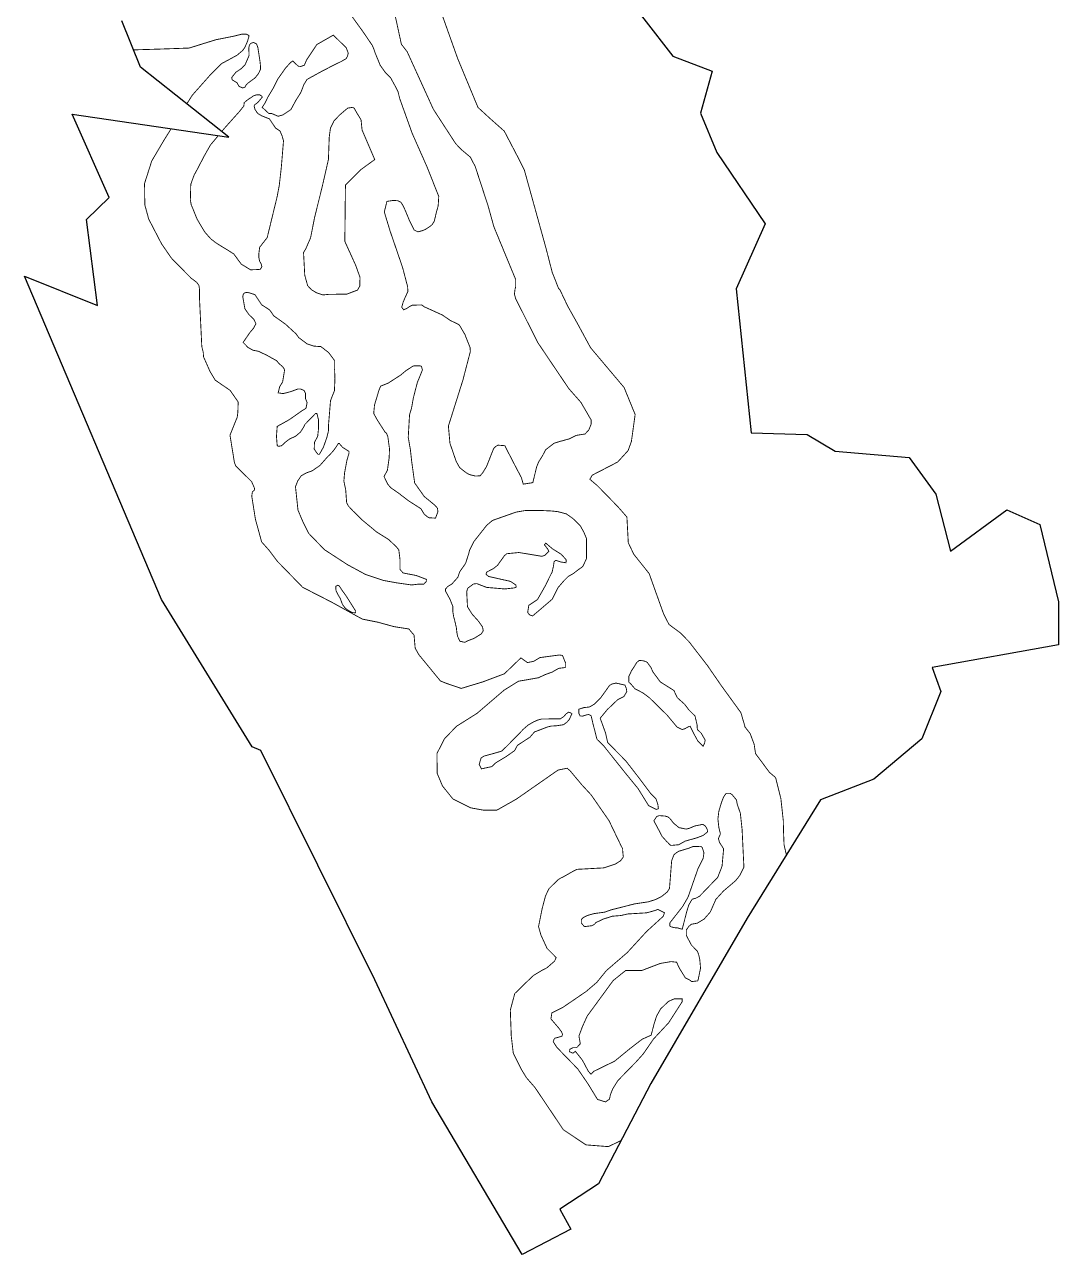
# Model space of a CAD drawing. Header units: metres. Extents: x 278692 to 280823, y 2053779 to 2057270.
# Drawn here: x 279631 to 280823, y 2053779 to 2055196 of the extents above; entities that cross this region are included whole.
import ezdxf

# ---------------------------------------------------------------- set-up
doc = ezdxf.new("R2010")
doc.units = ezdxf.units.M
doc.layers.add('MANGROOVE BUFFER ZONE', color=120, linetype='Continuous')
doc.layers.add('village', color=3, linetype='Continuous')

msp = doc.modelspace()

# ---------------------------------------------------------------- linework, layer by layer
at = {"layer": 'MANGROOVE BUFFER ZONE', "const_width": 1, "flags": 128}
for points in [[(280055.4, 2055218.8), (280065.2, 2055173.8), (280071.9, 2055165.1), (280102.1, 2055098.8), (280127.7, 2055059.4), (280133.9, 2055052.8), (280144.7, 2055043.7), (280150.3, 2055033), (280165.2, 2054987.4), (280171.9, 2054963.3), (280197, 2054902.6), (280197, 2054894.2), (280196.3, 2054891.9), (280195.5, 2054886), (280196.8, 2054881), (280222.4, 2054830.1), (280258.2, 2054777), (280272.2, 2054761.1), (280284, 2054740.8), (280283.9, 2054735.8), (280281.2, 2054729.2), (280277, 2054724.7), (280266.5, 2054723), (280259.2, 2054719.2), (280248, 2054716.1), (280241.3, 2054714.1), (280231.5, 2054706.5), (280227.8, 2054699.4), (280223.6, 2054692.8), (280221.2, 2054686.9), (280219.1, 2054678.4), (280216.7, 2054668.6), (280205.7, 2054666.9), (280203.5, 2054674.5), (280196.7, 2054687.4), (280184.4, 2054711.2), (280176.7, 2054711.8), (280174.2, 2054710.5), (280171.7, 2054708.2), (280168.4, 2054700), (280165.5, 2054692.5), (280163.1, 2054686.7), (280158.9, 2054679.9), (280155.9, 2054676.5), (280150.6, 2054676.2), (280145.7, 2054677.4), (280143.4, 2054678), (280139.7, 2054680.2), (280135.1, 2054683.7), (280132.2, 2054686.2), (280128.3, 2054693.3), (280121.2, 2054713.9), (280119.4, 2054733.8), (280136.1, 2054786.7), (280144.7, 2054819.7), (280144.4, 2054824.3), (280138.4, 2054839.4), (280132.2, 2054850), (280130, 2054851.5), (280121.6, 2054855.5), (280112.4, 2054861.8), (280091.5, 2054871.3), (280088.5, 2054873.4), (280077.7, 2054873.1), (280074.8, 2054871.6), (280071.3, 2054869.3), (280067.8, 2054867.8), (280065.6, 2054870.7), (280067.2, 2054876.5), (280069.6, 2054882.2), (280072.7, 2054888.9), (280072.4, 2054894.4), (280066.6, 2054916.5), (280052.2, 2054958.5), (280045.5, 2054980.5), (280048.5, 2054992.7), (280055.7, 2054993.8), (280060.9, 2054993.5), (280064.6, 2054991.8), (280067, 2054988), (280070.1, 2054981.4), (280074.1, 2054971.5), (280080, 2054959.7), (280084.2, 2054957.6), (280089, 2054958.8), (280092.7, 2054960.3), (280098.7, 2054964.2), (280100.8, 2054966.1), (280103, 2054969.7), (280104.2, 2054974.4), (280105.6, 2054980.4), (280107.6, 2054987.5), (280108.3, 2054998.4), (280094.8, 2055032.4), (280077.7, 2055071), (280063.3, 2055111.1), (280061.3, 2055119.2), (280058.5, 2055124.7), (280053, 2055134.8), (280046.6, 2055141.4), (280040.8, 2055149.5), (280037.4, 2055157.8), (280035, 2055163.6), (280033.6, 2055167.9), (280031.7, 2055172.4), (280021.6, 2055187.3), (280007.9, 2055206.3)], [(280509, 2054240), (280506.4, 2054251.2), (280505.8, 2054265.8), (280505.5, 2054279.1), (280502.7, 2054304.7), (280500.2, 2054314.4), (280496.6, 2054328.8), (280489.6, 2054334.7), (280473.5, 2054356.4), (280471.9, 2054367.1), (280467.3, 2054379.5), (280461.2, 2054387.2), (280461.1, 2054388.2), (280456.6, 2054403.6), (280433.6, 2054435.3), (280418.1, 2054457.8), (280396.9, 2054485.2), (280387.1, 2054495.3), (280373.8, 2054505.1), (280367.6, 2054517.1), (280357.5, 2054545.2), (280350.9, 2054563.8), (280333.1, 2054586.1), (280326.8, 2054599.4), (280325.2, 2054629), (280314.8, 2054640.9), (280291.3, 2054665), (280282.5, 2054672.5), (280285.2, 2054677.2), (280314.6, 2054692.4), (280326.6, 2054705.6), (280330.4, 2054716.1), (280334.7, 2054747.1), (280322, 2054778.2), (280283.3, 2054824.1), (280268.4, 2054851.6), (280257, 2054871.9), (280248, 2054890.8), (280246.4, 2054892.5), (280239.1, 2054910.9), (280232, 2054938.5), (280206.9, 2055029.1), (280198.4, 2055045.8), (280183.8, 2055073.7), (280168.1, 2055087.6), (280153.5, 2055101), (280130.1, 2055157.3), (280110.1, 2055213.4)], [(279756.4, 2055167.3), (279783.7, 2055168.1), (279820.5, 2055169.4), (279851.4, 2055179), (279872.5, 2055183.2), (279881.2, 2055185.4), (279886.4, 2055185.4), (279889.3, 2055183.9), (279889.3, 2055182.2), (279887.9, 2055177.6), (279886.5, 2055174.1), (279884.5, 2055169.8), (279882.2, 2055166.6), (279875.7, 2055161.1), (279857.8, 2055151.4), (279845.7, 2055139.4), (279824.1, 2055115), (279817.9, 2055105.2)], [(279858.2, 2055073.3), (279860.8, 2055076.5), (279878.5, 2055096.3), (279883.5, 2055102.5), (279884, 2055106.4), (279886.4, 2055108.6), (279890.1, 2055111.2), (279893.2, 2055113.2), (279894.9, 2055114.5), (279898.7, 2055115.6), (279901.7, 2055115.6), (279904.5, 2055113.8), (279904.7, 2055112.7), (279899.7, 2055106.7), (279896.2, 2055104.2), (279895.4, 2055102.7), (279896.4, 2055098.8), (279898.8, 2055095), (279899.9, 2055093.8), (279904.4, 2055091.2), (279913, 2055087.8), (279920.2, 2055077.2), (279925.3, 2055073.8), (279927.8, 2055067.8), (279929.3, 2055062.5), (279926.8, 2055032.1), (279924.4, 2055011), (279921.9, 2054997.9), (279910.5, 2054951), (279901.8, 2054939.8), (279900.9, 2054932.6), (279900.9, 2054927.9), (279901.8, 2054923.7), (279903.5, 2054920.7), (279904.4, 2054917.4), (279902.5, 2054914.4), (279898.1, 2054914.1), (279894.8, 2054914.1), (279891.6, 2054913.7), (279880.6, 2054920.4), (279872, 2054932.1), (279864.3, 2054937), (279857, 2054941.4), (279851.2, 2054945.1), (279845.4, 2054949.6), (279838.6, 2054957.3), (279835.6, 2054962.2), (279829.7, 2054972.2), (279824.8, 2054984.3), (279823, 2054988.5), (279821.9, 2054994.1), (279822.4, 2055012.4), (279826.6, 2055024), (279827.5, 2055025.1), (279838.2, 2055045.6), (279845.1, 2055057.7), (279854.2, 2055068.6)], [(279799.9, 2055076.6), (279791.6, 2055063.4), (279777.4, 2055039.3), (279769.1, 2055013.4), (279769.4, 2054988.8), (279773.9, 2054972.3), (279788.7, 2054943.8), (279800.1, 2054927.3), (279822.5, 2054904.5), (279829.3, 2054899.4), (279831.8, 2054895.9), (279832.5, 2054891), (279832.5, 2054879.9), (279835.1, 2054825.5), (279836.8, 2054818.6), (279837.1, 2054813.6), (279844.6, 2054796.7), (279850.5, 2054786.8), (279867.8, 2054774.9), (279877, 2054761.6), (279876.8, 2054752.8), (279876.5, 2054748.1), (279875.9, 2054743.9), (279872.9, 2054736.5), (279867.6, 2054723.3), (279872.7, 2054691.8), (279874.3, 2054687.9), (279892.6, 2054669.7), (279896, 2054661.8), (279895.5, 2054659.7), (279893.4, 2054658), (279892.7, 2054653.1), (279896.9, 2054626.5), (279904.1, 2054600.3), (279912.9, 2054590.4), (279922, 2054578.2), (279951.4, 2054548), (279984.6, 2054531), (280020.1, 2054511.4), (280038.5, 2054507.7), (280056.6, 2054502.7), (280073.8, 2054500), (280079.8, 2054492.9), (280081.1, 2054477.9), (280085.3, 2054470.4), (280110.2, 2054440.1), (280116.9, 2054437.4), (280134.2, 2054431.5), (280159, 2054439), (280184, 2054448.4), (280203, 2054466.7), (280210.5, 2054461.3), (280217.7, 2054462.7), (280224.8, 2054467), (280247.1, 2054470), (280250.9, 2054469.5), (280254.3, 2054461.3), (280254.2, 2054455.6), (280246.5, 2054454.6), (280239.2, 2054450.4), (280231, 2054447.4), (280223.2, 2054443.8), (280212.5, 2054441.9), (280200.2, 2054439.8), (280183.5, 2054429.4), (280152.6, 2054402.9), (280128.8, 2054387.9), (280115, 2054373.6), (280106.2, 2054356.5), (280106.5, 2054333.6), (280112.5, 2054319.2), (280124.7, 2054304), (280145, 2054293.9), (280160.5, 2054291.1), (280175.1, 2054291.1), (280197.7, 2054303.9), (280245.8, 2054337.4), (280256.3, 2054339.5), (280259.6, 2054336.7), (280273.1, 2054320.6), (280284, 2054308.8), (280304.5, 2054279.2), (280317.7, 2054251.8), (280320.2, 2054246.9), (280320.6, 2054241.5), (280321.1, 2054237.3), (280318, 2054233), (280311.9, 2054229.1), (280298.7, 2054224.7), (280267.5, 2054223), (280261.4, 2054219.8), (280252.1, 2054214.5), (280248.7, 2054212.9), (280245.6, 2054210.8), (280235.4, 2054200.8), (280231.4, 2054192.5), (280227.6, 2054178.2), (280223.3, 2054157), (280226.1, 2054147.3), (280233.1, 2054132), (280243.7, 2054121.3), (280241.7, 2054117.1), (280233, 2054109.6), (280227.2, 2054106.6), (280217.7, 2054100.9), (280206.3, 2054090.1), (280195.9, 2054079.8), (280190.8, 2054060.8), (280191.9, 2054030.7), (280194.2, 2054011.2), (280203.6, 2053992.4), (280209.3, 2053983), (280219.3, 2053971.5), (280251.9, 2053923), (280278, 2053905.5), (280303.9, 2053903.5), (280318.5, 2053910.6)]]:
    msp.add_lwpolyline(points, dxfattribs=at)
for points in [[(280001.5, 2055157.2), (279996.4, 2055154.2), (279986, 2055149.1), (279974, 2055142.9), (279959.4, 2055134.9), (279956.4, 2055133.2), (279953, 2055127.7), (279949.1, 2055117.9), (279943.5, 2055109), (279937.8, 2055098.5), (279928.7, 2055092.4), (279923.1, 2055090.8), (279915.8, 2055093.9), (279912.4, 2055094), (279904.7, 2055101.1), (279908.2, 2055106.4), (279911.1, 2055112.6), (279917.5, 2055123.2), (279922.6, 2055133.5), (279931.7, 2055146.4), (279937.4, 2055152.7), (279940.1, 2055154.5), (279946.2, 2055148.5), (279949.2, 2055148.2), (279953.4, 2055149.7), (279955.9, 2055155.7), (279967.7, 2055173.4), (279986.7, 2055184.3), (280001.6, 2055169.8), (280004, 2055163.4), (280002.9, 2055159.6)], [(279899.9, 2055139.3), (279896.5, 2055135), (279887.9, 2055128.7), (279885.7, 2055126.1), (279884.9, 2055124.3), (279882.3, 2055123.4), (279878.1, 2055125.2), (279875.6, 2055129.5), (279870.1, 2055132.8), (279869.6, 2055135.5), (279874.3, 2055141.4), (279881, 2055146), (279885.2, 2055150.5), (279889.6, 2055160.8), (279889.3, 2055169.4), (279890, 2055172.9), (279891.8, 2055174.9), (279894.6, 2055175.8), (279898.1, 2055174.3), (279899.7, 2055170.2), (279902.2, 2055154.1), (279902.8, 2055148), (279902.7, 2055144.8), (279900.9, 2055140.9)], [(280017.2, 2054895), (280014.6, 2054890.5), (280006.6, 2054887.5), (280002.3, 2054885.8), (279981.5, 2054885.6), (279974.9, 2054884.9), (279967.1, 2054887.5), (279961.4, 2054891), (279957.1, 2054895.7), (279953.8, 2054907.6), (279952.4, 2054933.8), (279955, 2054938.1), (279960.5, 2054950.7), (279965.2, 2054974.5), (279973.9, 2055009.5), (279981.1, 2055041.1), (279982, 2055066.6), (279983.4, 2055077), (279987.4, 2055085.3), (279993.8, 2055092.1), (280003.3, 2055100.2), (280008, 2055100.9), (280010.6, 2055100.4), (280013.5, 2055095.2), (280018.7, 2055086.7), (280019.9, 2055074.9), (280034.5, 2055040.9), (280018.6, 2055029.4), (280000.7, 2055011.6), (280000, 2054946.6), (280012.5, 2054919.1), (280017.5, 2054905.2)], [(279988.3, 2054809.1), (279988.2, 2054798.5), (279988.6, 2054788.3), (279988, 2054774.5), (279983.5, 2054763.1), (279981.2, 2054735), (279981.2, 2054728.6), (279979.2, 2054720.3), (279977.6, 2054716), (279975.4, 2054709.6), (279972.1, 2054703.7), (279970.6, 2054701.2), (279969, 2054701.2), (279964.7, 2054707.1), (279965, 2054715), (279968.7, 2054722), (279969.6, 2054730.2), (279969.6, 2054741.2), (279967.8, 2054748.2), (279966.1, 2054748.2), (279963.1, 2054745.1), (279953.8, 2054735.5), (279952.6, 2054732.7), (279948.8, 2054726.8), (279943.1, 2054722), (279936.3, 2054718.9), (279931.2, 2054715), (279928.3, 2054712.2), (279926.7, 2054711), (279923.1, 2054710.4), (279922, 2054711.5), (279921.2, 2054722), (279922, 2054733.4), (279935.7, 2054741), (279942.3, 2054745.6), (279950.8, 2054751.6), (279955.2, 2054754.2), (279956.5, 2054760.8), (279954.6, 2054765.7), (279954.6, 2054771.8), (279953, 2054774.8), (279949.1, 2054776.5), (279945.8, 2054776.5), (279937.4, 2054773.4), (279933, 2054772.3), (279928.9, 2054771.2), (279923.1, 2054772.1), (279925, 2054779.4), (279928.3, 2054784.6), (279930.6, 2054798.8), (279928.3, 2054802.3), (279924.2, 2054805.7), (279921.4, 2054809.1), (279909.9, 2054815.5), (279900.1, 2054820.1), (279894.3, 2054821.1), (279888.4, 2054824.4), (279882.7, 2054830.2), (279890.8, 2054841.9), (279894.7, 2054846.5), (279897.5, 2054851.7), (279895.1, 2054856.8), (279889.6, 2054862.1), (279884.8, 2054868.9), (279882.3, 2054883.1), (279882.9, 2054885.6), (279884.1, 2054887.1), (279885.6, 2054887.6), (279887.9, 2054887.9), (279896.3, 2054885.3), (279898.9, 2054881.4), (279904.2, 2054873.5), (279910.6, 2054869.4), (279913.5, 2054867.4), (279918.1, 2054860.8), (279931.5, 2054851.3), (279944.1, 2054839.7), (279946.7, 2054835.9), (279955.1, 2054829.6), (279956.4, 2054828.6), (279964.1, 2054826), (279969.8, 2054825.5), (279972.3, 2054825.4), (279981.3, 2054818.6)], [(280088.3, 2054802.6), (280089.5, 2054798.5), (280083.6, 2054784), (280079, 2054766.3), (280076.9, 2054754.4), (280074.6, 2054746.8), (280073.1, 2054720.8), (280075.6, 2054706.5), (280077.1, 2054692.9), (280080.5, 2054668.3), (280091.5, 2054652.7), (280103.8, 2054642.6), (280106.8, 2054639.2), (280107.3, 2054634.9), (280104.5, 2054627.7), (280096.7, 2054628.2), (280091.7, 2054632), (280087.7, 2054638.6), (280073.6, 2054647.6), (280061.7, 2054656.7), (280053, 2054662.7), (280049.6, 2054666.7), (280045.2, 2054675.6), (280049.1, 2054683), (280051.1, 2054697.1), (280051.5, 2054707.8), (280050.4, 2054715.5), (280049.6, 2054721.7), (280047.9, 2054725.8), (280046.4, 2054726.8), (280037.2, 2054741.2), (280033.3, 2054748.3), (280034.2, 2054758), (280039.2, 2054774.6), (280041.2, 2054779.8), (280049.8, 2054783.2), (280055.6, 2054786.9), (280064.4, 2054792.6), (280070.4, 2054797.6), (280078.1, 2054802.6), (280079.8, 2054803.3), (280086.5, 2054803.3)], [(280004.8, 2054704.6), (280004.8, 2054702.5), (280002.4, 2054694.3), (279999.7, 2054679.9), (279998.9, 2054670.4), (280001, 2054660.3), (280002.1, 2054645.4), (280004.2, 2054641.6), (280009.3, 2054636.1), (280013.5, 2054632.1), (280020.2, 2054625.4), (280031.1, 2054616.4), (280036.4, 2054611.9), (280050.5, 2054603.1), (280059.6, 2054594.5), (280062.2, 2054591.1), (280063.6, 2054580.2), (280063.6, 2054568.5), (280067.3, 2054564.5), (280082.4, 2054561.6), (280094.4, 2054557), (280094.4, 2054555.4), (280091.2, 2054551.7), (280085.1, 2054551.7), (280076.9, 2054550.7), (280060.1, 2054553.1), (280044.2, 2054556), (280023.7, 2054562.9), (280003.2, 2054574), (279976.6, 2054591.3), (279958.3, 2054610.2), (279951.6, 2054623.7), (279946, 2054636.9), (279943.1, 2054664), (279945.7, 2054670.6), (279949.7, 2054676.5), (279955.3, 2054679.7), (279962.5, 2054682.3), (279971.3, 2054688.4), (279975.8, 2054693.5), (279980, 2054698.3), (279983.2, 2054701.4), (279986.9, 2054705.4), (279990.1, 2054710), (279992.5, 2054713.7), (279993.6, 2054713.7), (279997.3, 2054709.4)], [(280229.2, 2054636.4), (280237.7, 2054636), (280245.6, 2054635.2), (280255.4, 2054632.6), (280262.8, 2054627.4), (280266.1, 2054624.2), (280271.5, 2054618.8), (280275.7, 2054611.3), (280278.7, 2054603.9), (280278.7, 2054581.4), (280276.4, 2054576.3), (280274.2, 2054571.9), (280267.2, 2054566.8), (280263.7, 2054564), (280257.4, 2054560.4), (280252.8, 2054555.8), (280245.7, 2054547.5), (280239.1, 2054534.3), (280228, 2054524.8), (280216.5, 2054515), (280212.9, 2054516.3), (280210.8, 2054519.1), (280212.1, 2054527.2), (280222.1, 2054533.9), (280231.6, 2054550.6), (280235.5, 2054558.8), (280239, 2054565.7), (280240.6, 2054572.7), (280241.2, 2054577.5), (280243.2, 2054579.1), (280249, 2054577.2), (280255, 2054576.3), (280255.2, 2054579.3), (280254.7, 2054580.3), (280249.6, 2054586), (280239.6, 2054592.2), (280231.6, 2054599), (280230.1, 2054597), (280233.9, 2054592.1), (280235.2, 2054589.5), (280230.6, 2054584.9), (280227.3, 2054583.7), (280200.7, 2054588.1), (280186.6, 2054586.7), (280183.8, 2054584.2), (280176.1, 2054573.4), (280171.2, 2054569.5), (280163.5, 2054565.5), (280162.7, 2054563.1), (280165.8, 2054560.5), (280191.1, 2054554.8), (280197.1, 2054550.7), (280197.6, 2054548.2), (280195.3, 2054547.3), (280184.5, 2054546.1), (280163.5, 2054547.9), (280152, 2054552.3), (280148.2, 2054551.8), (280141.7, 2054546.9), (280140.5, 2054543), (280141.4, 2054525.6), (280146.9, 2054516.9), (280153.7, 2054509.4), (280158.7, 2054502.5), (280159.6, 2054497.8), (280157.1, 2054494.2), (280148.9, 2054489.1), (280141.9, 2054486.5), (280138.4, 2054484.6), (280132.8, 2054485.8), (280130, 2054491.5), (280129.2, 2054495.8), (280128.6, 2054501.4), (280126.6, 2054510.1), (280125.5, 2054514.1), (280124.5, 2054520.2), (280124.5, 2054526.1), (280121.2, 2054534.3), (280116.1, 2054543.6), (280116.1, 2054546), (280118.7, 2054549), (280123.3, 2054551.7), (280130.2, 2054559.4), (280132.5, 2054566), (280139.2, 2054575.5), (280142.8, 2054586.7), (280143.8, 2054590.8), (280148.7, 2054600.6), (280161.4, 2054616.7), (280163.6, 2054619.5), (280170.3, 2054625.1), (280197.5, 2054634.7), (280208.2, 2054636.5), (280221.8, 2054636.5)], [(279993.7, 2054549.4), (279996.5, 2054545), (280001.5, 2054538.1), (280012.5, 2054520.6), (280012.5, 2054519.6), (280012.1, 2054518.6), (280009.6, 2054518.8), (280007, 2054519.7), (280003.9, 2054521.5), (280001.9, 2054522.9), (280000.1, 2054524.4), (279997.3, 2054528.2), (279994.7, 2054535.2), (279991.7, 2054540.3), (279989.8, 2054544.2), (279989.5, 2054549.1), (279991.9, 2054550.4)], [(280339.2, 2054463.6), (280341, 2054463.6), (280342.8, 2054463.5), (280346.9, 2054462.6), (280348.7, 2054461.4), (280353, 2054455.5), (280355, 2054450.8), (280363.7, 2054439), (280379.4, 2054429.1), (280383.2, 2054420.9), (280391.7, 2054413.3), (280396.7, 2054406.7), (280403.7, 2054399.8), (280406.1, 2054389.6), (280406.4, 2054384.2), (280410.8, 2054380), (280415.4, 2054372), (280414.8, 2054368.6), (280413, 2054364.8), (280406.8, 2054371.2), (280403.3, 2054377.6), (280398.1, 2054387.9), (280397, 2054387.8), (280392.1, 2054385.1), (280389, 2054384.1), (280382.9, 2054387.1), (280371.4, 2054400.9), (280351.1, 2054420.8), (280343.7, 2054426.3), (280334.6, 2054431), (280329.8, 2054436.5), (280327.3, 2054438.8), (280327.4, 2054445.4), (280328.5, 2054447.4), (280330.4, 2054451.7), (280333, 2054455.6), (280335, 2054458.9), (280336.5, 2054461.3)], [(280312.6, 2054437.7), (280322.9, 2054435.3), (280324.5, 2054431.5), (280325.1, 2054427.9), (280321.8, 2054422.2), (280314.8, 2054418.7), (280302.5, 2054407), (280294.4, 2054397.2), (280300.6, 2054380.1), (280303, 2054369.2), (280323.9, 2054348), (280337.5, 2054330.5), (280352.4, 2054310.7), (280358.7, 2054304.2), (280360.3, 2054299.7), (280361, 2054297.1), (280361.5, 2054292.9), (280359, 2054292.1), (280350.2, 2054296.5), (280338, 2054316.2), (280323.9, 2054333.4), (280298.7, 2054365), (280290.7, 2054372.9), (280286.4, 2054389.6), (280283.9, 2054400.1), (280281.4, 2054401.4), (280279.5, 2054401.2), (280274.1, 2054399.6), (280271.3, 2054399.7), (280269.8, 2054402.6), (280269.8, 2054407.5), (280275.6, 2054409.4), (280282.1, 2054410.1), (280288, 2054413.6), (280291, 2054416.8), (280294.9, 2054420.6), (280301.4, 2054429.6), (280305.2, 2054435), (280307.9, 2054436.5)], [(280257.9, 2054404.1), (280260.2, 2054403.5), (280261.8, 2054402.2), (280260.1, 2054398.6), (280258.8, 2054395.7), (280256, 2054392.6), (280252.2, 2054389.7), (280244.4, 2054388.5), (280237.9, 2054388.1), (280234, 2054387.2), (280218.6, 2054381.3), (280213.4, 2054375.3), (280203.6, 2054368.9), (280199, 2054365.9), (280195.7, 2054359.8), (280185.6, 2054352.7), (280174.2, 2054345.9), (280169.4, 2054341.4), (280157.4, 2054338.8), (280154.9, 2054344), (280157.1, 2054351.3), (280160.4, 2054353.5), (280175.4, 2054357.6), (280181, 2054359.4), (280186.4, 2054364.6), (280197.7, 2054376), (280201.5, 2054379.9), (280205.7, 2054384.4), (280211.5, 2054389.4), (280218.2, 2054393.2), (280221.8, 2054394.8), (280226.7, 2054396.2), (280238.9, 2054396.4), (280241.9, 2054396.4), (280248.4, 2054396.4), (280252.5, 2054399.1), (280253.7, 2054400.6), (280255.2, 2054402.2)], [(280439.7, 2054310.6), (280444.1, 2054310.6), (280446.6, 2054309), (280451.5, 2054303), (280452.3, 2054298.4), (280456, 2054287.6), (280458, 2054269.1), (280460.1, 2054225.5), (280455.5, 2054216.2), (280450.5, 2054209.9), (280436.7, 2054198.2), (280427.7, 2054188.4), (280421.4, 2054173.9), (280414.2, 2054165.7), (280406.3, 2054161), (280399.4, 2054159.7), (280396.5, 2054157.2), (280393.7, 2054153.1), (280393.7, 2054146.9), (280399.7, 2054135.6), (280406.3, 2054128.9), (280407.9, 2054124.9), (280409.2, 2054119.3), (280410.1, 2054109.1), (280407.2, 2054095.2), (280406.9, 2054094.5), (280400, 2054093.7), (280397, 2054095.8), (280392.5, 2054098.1), (280385.7, 2054109.1), (280382.5, 2054116), (280376.2, 2054116.7), (280363.7, 2054114.6), (280342.2, 2054106.4), (280323.8, 2054106.5), (280309.3, 2054094.8), (280279.4, 2054053.9), (280273.8, 2054041.5), (280269.9, 2054031), (280271.5, 2054022), (280267.4, 2054017.6), (280263.2, 2054017.6), (280259.4, 2054015.8), (280259.1, 2054012.8), (280263, 2054011.2), (280265.8, 2054013.3), (280274, 2054003), (280280.5, 2053990.7), (280283.8, 2053986.8), (280286.9, 2053990.2), (280311.1, 2054002), (280329.3, 2054016.9), (280342.7, 2054027.2), (280353.2, 2054032), (280356.3, 2054044.1), (280359.4, 2054053.9), (280364, 2054062.1), (280373, 2054070.8), (280378.2, 2054073.1), (280380.2, 2054073.9), (280389, 2054073.9), (280389, 2054070.6), (280373.3, 2054046.2), (280355.8, 2054027.4), (280344.2, 2054010.5), (280336.3, 2054001.7), (280314.8, 2053979.6), (280309, 2053970.3), (280306.2, 2053963.5), (280305.1, 2053958.2), (280300.6, 2053955), (280291.3, 2053957.9), (280280.3, 2053975.9), (280268.6, 2053993), (280252.9, 2054009.1), (280244.3, 2054018.1), (280240.3, 2054024.3), (280241.1, 2054027), (280242.4, 2054028.5), (280248.2, 2054030.1), (280250.3, 2054030.7), (280250.9, 2054033), (280249.8, 2054035.9), (280246.4, 2054040.4), (280237.6, 2054050.7), (280238.7, 2054057.6), (280251.3, 2054063.9), (280278.4, 2054082.4), (280290.6, 2054092.9), (280301.5, 2054106.3), (280325.6, 2054127.1), (280348, 2054151.5), (280367.2, 2054169), (280368.5, 2054173), (280360.9, 2054176.9), (280357.7, 2054175.6), (280348, 2054172.9), (280326.1, 2054171.6), (280318.2, 2054169.8), (280308.4, 2054169), (280298.2, 2054165.8), (280289.7, 2054161.8), (280287.8, 2054159.8), (280285.2, 2054158.1), (280276.1, 2054157), (280272.7, 2054161.2), (280272.7, 2054165.4), (280275.1, 2054167.6), (280279.8, 2054169.9), (280287.2, 2054172), (280299.7, 2054173.7), (280306.9, 2054176.3), (280334.1, 2054183.2), (280350, 2054185.6), (280358.8, 2054188.4), (280365.1, 2054191.7), (280371.7, 2054196.9), (280374.3, 2054201), (280376.8, 2054232.9), (280379.4, 2054239.7), (280382.5, 2054242.4), (280385.4, 2054244), (280396.1, 2054247.2), (280401.4, 2054249.3), (280410.3, 2054249.5), (280412, 2054248.3), (280414, 2054242.2), (280413.2, 2054236), (280406.9, 2054223.1), (280395.7, 2054191), (280389.4, 2054180.1), (280374.6, 2054161.2), (280374.7, 2054157.8), (280376.3, 2054156.7), (280380.7, 2054155.7), (280383.1, 2054155.7), (280389, 2054154), (280394, 2054173.7), (280396.4, 2054181.6), (280399, 2054186.3), (280400.6, 2054188.7), (280404.3, 2054189.6), (280408.8, 2054191.9), (280429.9, 2054213.8), (280434.9, 2054226.6), (280436.7, 2054246.6), (280434.9, 2054249.5), (280432, 2054254), (280430.7, 2054258.5), (280433, 2054263.8), (280431.2, 2054271.3), (280430.1, 2054281.1), (280431.2, 2054290), (280434.3, 2054300.3), (280436.4, 2054305.8), (280438.1, 2054308.5)], [(280362.6, 2054284.9), (280369.3, 2054284.4), (280372.9, 2054283.3), (280375.1, 2054281.2), (280379, 2054276.2), (280385.2, 2054271.1), (280393.5, 2054269.4), (280397.7, 2054270.5), (280403.2, 2054272.9), (280412.8, 2054274.9), (280415.2, 2054273.2), (280416.6, 2054271.5), (280417.9, 2054268.9), (280418.1, 2054266.1), (280413.1, 2054262.1), (280405.5, 2054259.2), (280392.5, 2054255.6), (280385, 2054251.4), (280376.8, 2054250.6), (280375.3, 2054250.9), (280372.2, 2054254.1), (280370.8, 2054255.4), (280365.4, 2054261.4), (280362.5, 2054267.3), (280356.3, 2054278.9), (280357.9, 2054281.4), (280359.6, 2054283.9)]]:
    msp.add_lwpolyline(points, close=True, dxfattribs=at)
at = {"layer": 'village', "color": 3}
msp.add_lwpolyline([(280311.2, 2055246.3), (280378, 2055159.9), (280423.5, 2055142.6), (280410.1, 2055094.3), (280428.7, 2055049.2), (280484.7, 2054966.9), (280451.3, 2054892), (280468.4, 2054725.9), (280533.1, 2054724.1), (280565.2, 2054704.9), (280650.6, 2054697.6), (280681.2, 2054655.5), (280698.2, 2054589.7), (280763.3, 2054637.3), (280801.4, 2054620.4), (280822.6, 2054531.4), (280822.7, 2054481.8), (280677.1, 2054455.5), (280687, 2054428), (280665.3, 2054373.5), (280609.9, 2054327), (280548.3, 2054303.3), (280463.7, 2054166.9), (280352.7, 2053976.2), (280292.6, 2053860.8), (280247.7, 2053831.6), (280260.6, 2053808.4), (280204.3, 2053779.3), (280100.4, 2053955.1), (280034.5, 2054095.7), (279903.3, 2054360.1), (279893.1, 2054364.2), (279788.5, 2054534), (279630.8, 2054906.4), (279715, 2054872.6), (279702.1, 2054971.9), (279728.4, 2054997.3), (279685.7, 2055093.3), (279866.4, 2055066.8), (279764.5, 2055147.4), (279742.9, 2055200.7)], dxfattribs=at)

doc.saveas('drawing.dxf')
